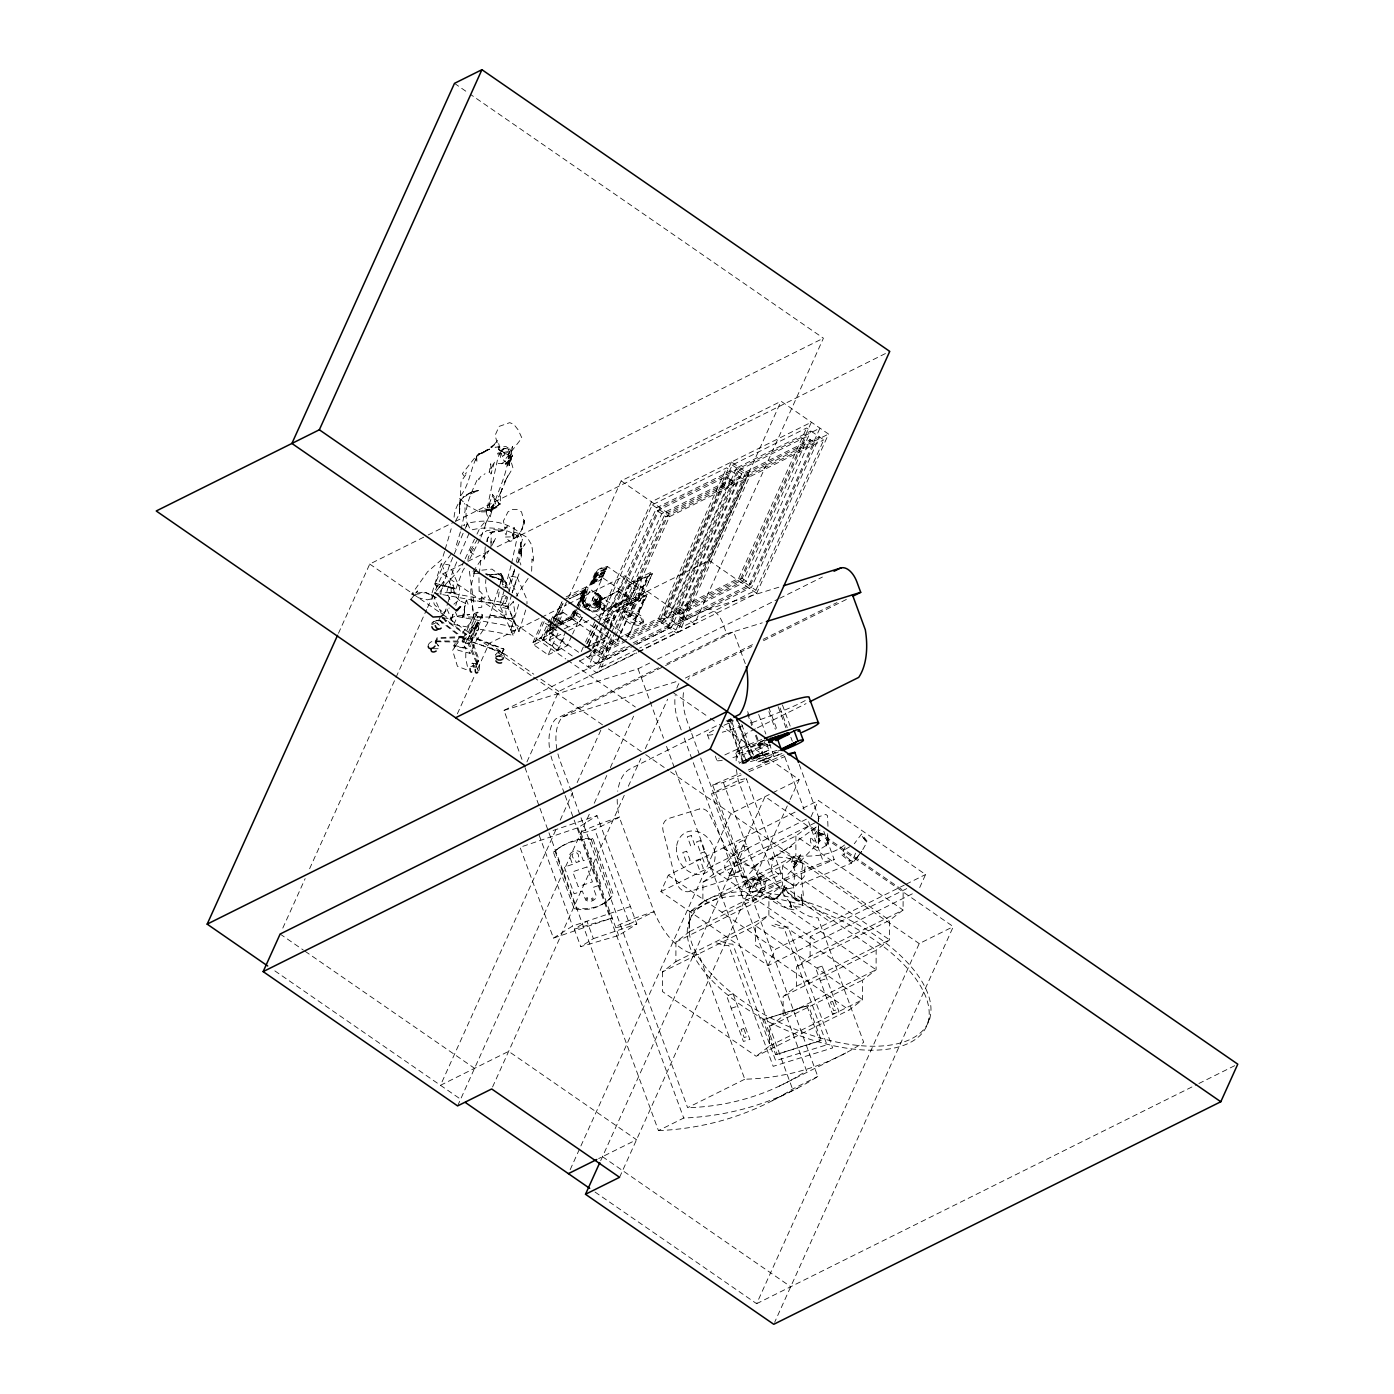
<?xml version="1.0" encoding="UTF-8"?>
<svg xmlns="http://www.w3.org/2000/svg" width="1394" height="1394" viewBox="0 0 1394 1394"><rect width="100%" height="100%" fill="white"/><g stroke="black" fill="none" stroke-linecap="round" stroke-linejoin="round"><path stroke-width="0.75" stroke-dasharray="5 3.75" d="M662.446 971.932L662.394 991.5L756.175 1056.269L849.155 1009.988L862.607 999.672L862.642 980.104L876.094 969.771L876.146 950.203L889.599 939.887L889.633 920.319L903.085 910.003L903.138 890.435L809.356 825.649L795.904 835.964L702.924 882.263L702.872 901.831L689.438 912.146L689.385 931.732L675.933 942.048L675.881 961.616L662.446 971.932L755.426 925.633L768.878 915.318L768.913 895.75L782.365 885.434L782.417 865.866L795.869 855.55L795.904 835.964L903.085 910.003L810.106 956.301L796.654 966.617L796.601 986.185L783.167 996.501L783.114 1016.069L769.662 1026.385L769.61 1045.953L756.175 1056.269M810.106 956.301L810.158 936.716L909.812 887.107M491.002 546.396L491.193 537.823L490.758 548.33M485.251 546.884L484.258 559.168L485.461 553.557L471.974 573.143L479.832 573.561M467.861 560.493L468.471 556.798L473.437 548.452L470.301 550.769L470.771 552.494L474.866 554.969M610.049 627.091L614.475 615.015L603.044 620.713M600.779 596.179L601.128 599.054L598.862 603.445L595.883 602.504L595.499 599.315L598.009 594.471L600.779 596.179L601.145 601.406L598.636 607.104L599.647 607.453L600.448 604.142M479.275 573.892L480.721 560.963L484.119 555.282L484.851 557.461L488.946 550.351M478.961 577.726L479.135 591.561L477.776 590.132M581.542 598.723L584.243 590.951L586.874 591.195L587.048 595.865L584.609 601.65L580.531 601.18L580.305 599.35M580.131 600.134L582.465 594.924L582.326 591.3L580.061 595.674L580.601 600.239M787.906 874.282L820.578 840.355L813.695 841.035L810.384 836.592L810.663 842.429L814.113 846.576L821.571 848.301L827.862 844.416L828.698 834.901M599.612 606.007A8.312 4.635 27.4 0 1 586.926 603.201L584.574 600.936L582.657 603.288L584.173 607A9.653 5.384 27.4 0 0 598.915 610.258L600.936 604.717L597.782 609.561A8.312 4.635 27.4 0 1 585.079 606.738L584.295 607.139M827.531 835.651L826.572 845.809L827.6 837.393M517.087 562.949L521.251 557.164L520.816 543.59L518.707 559.482L518.829 562.392L520.311 560.858L520.816 564.988M827.513 835.564L826.537 845.809L824.446 841.906M492.43 509.542L497.24 507.224L500.411 503.722L491.594 509.211L489.939 512.94L493.249 504.593L491.542 509.768L500.411 503.722L500.498 493.615L502.188 488.423L498.721 497.048L508.008 475.72L504.297 482.446L512.905 467.844L509.42 455.716L500.673 450.523L505.151 453.991L503.582 455.577L508.026 451.621L500.585 452.928L502.659 456.587L505.778 458.731L521.879 437.943L518.167 429.892L513.794 424.316L509.768 422.661L499.122 426.39L495.131 435.311L499.052 449.966L500.568 451.342L497.885 440.208L491.42 447.631L495.95 443.327L481.209 453.904L489.433 449.095L476.591 455.507L462.338 473.646L464.202 476.156M509.455 465.369L509.42 455.716L495.079 447.213L506.022 446.603L509.838 449.077L502.485 448.31L504.75 448.415L499.679 452.632L499.592 451.011L500.516 457.406L509.455 465.369L510.57 454.549L508.566 462.599L509.455 465.369L505.464 464.254L512.417 455.733L508.531 449.216L510.744 460.456L507.451 465.3L509.141 459.968L508.444 455.263C507.329 476.887 494.574 496.386 490.183 517.331L487.865 517L486.279 513.184L488.336 502.607L497.536 459.462L499.296 453.852L502.955 453.381L497.397 453.991L499.592 451.011L504.75 448.415L509.838 449.077L512.295 454.287L510.744 460.456L512.417 455.733L501.491 463.784L497.919 463.453L508.549 463.871L501.491 463.784M583.703 592.45L582.03 598.584M467.408 666.437L465.77 658.578L465.823 648.489L464.132 646.049L466.188 648.524L454.897 646.171L457.546 643.017L452.597 650.388L457.424 666.297L465.91 669.538L467.304 668.65M487.29 541.674L487.743 538.171L492.43 531.933L504.75 530.452L507.294 525.747L506.109 534.947L504.471 532.491L505.029 527.49L505.186 528.378L503.391 521.007L507.974 511.894L512.173 509.455L517.139 509.577L521.53 511.842L524.632 523.726L520.833 531.393L512.678 540.611L509.734 541.43L505.273 537.038L514.003 536.795L513.462 538.467L514.055 527.315L513.794 539.565L511.72 531.48L521.617 534.198L527.263 537.492L531.759 545.071L533.519 558.733L533.675 562.409L532.02 558.924L531.619 572.307M816.675 837.376L817.616 830.092L814.723 833.995L820.038 829.935M855.567 853.163L851.577 863.113L800.766 884.284L792.837 885.347L781.807 877.871L794.406 885.974L792.837 885.347M818.435 831.73L820.299 833.56L818.243 842.481L818.626 826.938M498.39 596.963L499.331 590.917M500.568 582.866L501.509 576.837M818.208 818.87L818.557 816.797L825.858 814.427L827.496 815.647L828.106 829.413M599.559 605.554L599.821 604.177L599.141 604.979M600.309 604.125L600.709 602.783L598.636 607.104M818.365 843.893L820.299 833.56L825.701 834.623L820.299 833.56M764.836 884.667L766.369 880.363L765.358 876.913C757.186 876.582 748.09 878.568 743.072 885.73L749.728 879.597L755.043 878.83L757.534 880.712L761.699 878.255L761.141 881.078L761.438 879.318L757.534 880.712L754.468 878.987L749.728 879.597L746.313 881.008L743.072 885.73L741.05 894.268L743.873 898.363L751.871 902.127L760.793 896.691L765.515 886.828L763.842 880.764L764.069 885.207L757.064 893.711L761.42 891.167L758.109 890.365C769.157 898.328 780.187 908.226 794.353 909.829L789.405 906.135L800.714 907.145L802.474 905.159L803.258 894.251L801.149 873.829L802.927 863.722L801.881 860.847L798.919 859.174L795.904 857.641L792.506 858.251L792.088 860.359L800.853 862.468M595.011 603.846L596.998 599.42L605.606 605.362L603.602 609.788L595.011 603.846L596.998 599.42M603.602 609.788L605.606 605.362M454.078 517.191C454.984 504.036 464.672 491.855 478.281 490.636L472.096 491.664M474.57 571.854L470.928 586.491L470.736 596.144L474.169 618.936L466.92 626.69L453.904 645.352L454.374 647.914L458.399 650.353L470.057 653.368L476.922 639.497L487.203 623.92L499.104 586.752M466.485 526.862L467.217 523.499C462.669 508.74 472.043 491.594 478.037 477.741L478.804 479.728L480.407 476.853L485.06 473.751M511.075 565.511L505.168 587.484M511.528 563.455L516.93 538.798L519.631 532.839A60.569 47.222 -23.8 0 0 467.495 523.342L464.794 529.319M514.525 570.268L508.305 594.907M516.338 562.061L519.945 545.612L522.645 539.652L519.631 532.839M473.193 625.261L472.27 627.527L478.02 630.245C481.331 625.854 470.806 623.223 471.137 629.234M598.915 610.258L600.936 604.717M582.971 597.399L583.755 591.927L581.681 600.152L582.797 601.842M818.243 842.481L819.254 838.613M582.901 596.51L583.511 594.262M460.421 531.881L455.228 548.8M460.996 529.842L465.16 510.622L464.638 503.391M486.75 541.656L487.238 538.868L492.43 531.933L488.092 532.839L502.833 530.713L493.459 529.563L486.75 530.678L479.78 535.732M507.712 596.963L505.952 603.114L516.651 627.335L513.062 635.298L453.799 624.512L445.522 605.763M444.547 551.432L442.247 559.064L427.522 571.836L411.805 594.053L418.967 597.921L427.418 599.838L436.374 597.573L424.63 591.858L411.805 594.053M445.156 549.375L451.22 528.727M432.123 592.729L441.271 563.507L449.565 565.006L459.393 587.275L459.445 593.652L455.768 605.449M444.39 613.778L447.457 603.951M448.084 601.981L451.151 592.154L451.098 585.776L441.271 563.507M443.153 617.699L451.464 619.215L453.294 613.308M513.062 635.298L499.679 605.013L504.558 589.435M518.707 604.438L510.709 630.001L519.004 631.499L507.974 606.512L511.633 594.837M512.243 592.886L517.122 577.308L508.81 575.792L517.801 596.127M519.004 631.499L527.002 605.937M451.464 619.215L453.224 613.569M510.709 630.001L513.672 620.591M502.886 586.822L507.974 588.059L514.403 570.094M499.505 585.985L501.544 579.974L484.084 572.777M513.201 573.631L514.717 569.153M481.035 537.056L487.186 520.415L485.461 523.865L495.567 503.443L492.361 494.225L499.836 504.489L490.479 510.065L483.474 508.583L491.019 511.04L493.249 504.593M598.74 603.846L600.518 600.413M599.943 602.557L600.256 595.604L601.319 598.723M592.798 604.421L618.204 590.951L629.896 597.695L629.565 598.688L604.491 611.164L592.798 604.421L618.204 590.951M604.491 611.164L629.896 597.695M519.004 573.892L512.138 592.433M799.442 860.499L805.087 866.388L804.199 876.512L794.336 887.438L784.7 889.511L780.187 893.24L787.593 886.706L784.386 891.184L773.548 899.757L775.064 899.182L768.599 898.555L773.548 899.757L781.964 892.752L785.31 884.458L781.964 892.752L776.528 898.607M448.868 593.042L453.381 592.206L455.646 589.505L462.634 571.07L467.129 563.768M597.782 609.561L599.716 607.07M845.095 846.96L841.854 854.888L851.577 863.113M641.17 598.096L639.968 600.971L617.699 612.053L616.096 610.938L628.52 583.406L650.789 572.324L652.392 573.439L639.968 600.971L638.365 599.856L616.096 610.938M463.104 533.275L449.565 565.006L440.417 594.227L446.69 592.328L505.952 603.114L499.679 605.013M456.796 561.904L452.562 571.819L446.69 592.328L450.976 602.034M460.177 553.976L469.83 531.654M338.481 633.294L369.741 564.047L426.215 535.941M436.74 587.066L435.172 583.494L455.646 589.505L454.026 588.024L439.807 584.434L436.74 587.066L435.172 583.494L444.407 562.984L452.823 551.937M282.808 928.09L305.147 878.638M309.607 868.741L426.634 609.561M427.522 607.592L434.684 591.753M435.573 589.784L442.717 573.945L466.049 562.34M441.184 616.618L466.363 634.113L464.289 638.731L439.72 619.86L438.256 621.759L440.382 616.392M436.2 641.693L463.522 642.129L465.613 637.511L464.777 636.483L437.071 637.738L434.876 642.634M435.451 643.348L437.664 638.469L465.613 637.511M453.799 624.512L457.389 616.549L454.409 609.805M473.002 638.225L470.423 643.923L465.613 643.192L462.564 639.968L474.552 613.43L477.48 612.14L482.324 614.597L482.411 617.385L476.417 630.646M439.005 620.086L463.261 639.062L466.363 634.113M463.522 642.129L462.686 641.083L464.777 636.483M462.564 639.968L465.491 638.679L467.199 634.88M468.053 632.998L477.48 612.14M465.613 643.192L469.046 635.612M469.9 633.712L477.602 616.653L474.552 613.43M473.35 632.597L469.551 639.585L467.983 638.835L470.057 634.218M476.452 662.742L467.844 643.226L471.642 634.967M475.284 626.76L478.194 621.881L476.399 627.283L475.284 626.76L476.399 627.283M475.981 626.777L478.194 621.881M477.55 662.952L469.395 643.523L472.061 637.337M472.914 635.437L482.324 614.597M502.276 652.758L470.806 641.467L472.897 636.849L503.722 648.907L501.526 654.413L503.722 648.907M470.823 642.355L472.914 637.738L504.297 649.412M475.702 664.398L477.915 659.519L469.917 638.609L471.486 638.905L478.996 659.711L476.8 664.607L475.702 664.398L476.8 664.607M476.399 664.851L478.996 659.711M457.354 713.833L474.152 676.648M477.689 668.824L489.172 643.366L539.565 618.291M501.526 654.413L503.739 649.534M533.031 642.338L542.458 621.445L558.645 631.639L548.173 654.849L533.675 644.847L533.031 642.338L541.064 638.347L549.654 619.337M544.148 621.619L533.675 644.847L542.789 640.299L551.519 620.957M571.679 635.995L567.306 645.683L558.192 650.214L543.695 640.194L543.05 637.703L549.062 624.407M549.916 622.508L552.494 616.81L563.298 612.436L577.796 622.456L572.551 634.061M550.194 626.655L562.043 601.616M549.044 630.419L550.299 627.631L555.736 624.93M552.216 623.397L562.514 600.587M549.794 630.558L550.874 628.154L553.296 626.934L552.216 629.339L549.794 630.558L550.334 627.77L555.701 625.087M553.61 623.466L562.531 603.689M555.23 621.079L563.106 603.619M553.035 626.742L552.216 629.339M553.052 628.014L553.749 626.917M543.05 637.703L551.1 633.695L555.387 624.198M556.241 622.299L560.527 612.802M572.272 655.964L549.288 640.09L556.38 624.355M557.269 622.386L567.916 598.81M568.804 596.841L621.166 480.878L781.076 401.263L828.559 434.074L756.681 593.269L638.644 652.026M557.182 625.993L552.808 635.664L543.695 640.194L554.185 616.984L563.298 612.436L558.053 624.059M561.312 622.665L560.005 624.059L561.102 623.24M560.005 624.059L561.73 622.944M561.939 622.351C558.245 626.934 565.337 619.163 561.643 623.728M562.252 623.432L562.688 622.456M562.514 623.292L562.949 622.334M570.965 615.817L574.189 610.781L582.797 616.706L579.573 621.741L570.965 615.817L574.189 610.781M570.791 619.598L572.045 616.81L557.548 624.024M558.14 622.7L572.655 615.486L584.26 589.767L585.306 591.073L578.301 606.582M571.836 617.054L571.035 619.65L560.005 624.826M548.173 654.849L557.286 650.318L566.016 630.977M578.04 607.47L573.631 615.277L576.924 607.226M577.813 605.24L586.491 586.769L619.006 609.23L594.977 621.201L585.55 642.076M559.586 625.348L571.941 619.023L573.631 615.277M558.192 650.214L564.309 636.675M557.495 624.198L573.91 616.287L577.412 608.516M578.928 605.484L585.637 588.686M619.633 635.019L616.148 642.739L576.088 615.068L577.83 611.217M578.702 609.283L595.255 572.62A40.618 19.185 24.3 0 1 607.47 566.539L647.513 594.21L628.346 636.657L588.303 609.004A40.618 19.185 24.3 0 0 584.992 609.579M590.516 585.027L601.668 579.486L598.549 579.556A40.618 19.185 24.3 0 0 591.161 583.232L590.516 585.027L595.761 573.422L606.913 567.863L603.794 567.95A40.618 19.185 24.3 0 0 596.388 571.627L595.761 573.422M591.631 583.354L597.73 579.451L597.643 580.845L591.631 583.354L597.73 579.451M593.112 579.887L594.105 577.674L604.56 572.464L603.968 574.955L593.112 579.887L603.968 574.955M594.855 576.018L595.848 573.805L606.303 568.595L605.71 571.087L594.855 576.018L605.71 571.087M592.032 583.633L598.148 579.73M593.513 580.165L594.506 577.952L604.961 572.742M595.255 576.297L596.266 574.084L606.704 568.874M588.355 593.443L589.697 591.474M582.709 607.035L583.459 605.379L589.209 603.585L583.79 607.784L582.709 607.035L588.477 605.257M589.488 592.851L590.202 591.823M584.835 607.523L585.236 606.251M588.407 604.665L587.449 605.571L588.407 604.665L588.686 605.588L585.341 606.617L586.839 606.094M585.341 606.617L586.299 605.728M585.881 607L585.602 606.076M587.885 605.571L586.404 606.094L587.344 605.188M579.573 621.741L582.797 616.706M588.634 605.362L589.209 603.585M601.128 579.102L606.373 567.497M588.303 609.004L607.47 566.539M526.932 761.908L558.75 691.424L636.274 652.828M581.263 651.556L584.696 643.976M586.665 643.871L595.412 624.512L597.19 626.115L602.905 623.275M587.571 643.331L595.552 625.627M599.106 617.769L651.468 501.805L811.378 422.208L739.482 581.403L627.178 637.319M588.599 645.126L597.19 626.115M588.86 645.3L597.782 625.523M598.671 623.536L652.27 504.837L726.622 467.826L743.804 479.693L675.916 630.053L639.689 648.088M592.136 648.262L602.748 624.773M603.637 622.804L624.843 575.827L694.421 623.885L823.418 338.202L470.597 94.496M602.086 628.485L588.686 658.16L663.021 621.149L730.909 470.789L656.574 507.799L602.975 626.498M624.982 646.868L602.069 658.282L593.478 652.34L605.902 624.826M606.791 622.857L657.376 510.831L726.117 476.609L734.708 482.551L670.81 624.059L632.632 643.07M606.808 625.679L588.181 666.942L632.493 644.882M607.697 623.71L660.059 507.747L819.968 428.132L748.073 587.344L633.869 644.202M584.922 647.74L603.985 638.243L606.599 632.44M610.102 624.686L614.475 615.015M587.745 647.025L604.891 638.487L609.195 628.99M647.513 594.21L619.337 608.045L628.973 585.114L652.392 573.439L647.618 583.842L633.765 590.742L628.52 583.406M593.356 647.008L604.456 641.484L609.596 630.105M610.45 628.206L630.14 584.522M610.677 634.427L597.277 664.102L633.486 646.067M611.565 632.44L665.165 513.741L739.5 476.731L671.612 627.091L635.403 645.108M621.48 613.883L622.229 612.227L626.795 609.962L634.967 611.757L641.954 616.584L643.662 621.602L642.913 623.257L638.347 625.54L630.193 623.728L623.205 618.901L621.48 613.883L626.045 611.617L634.218 613.412L641.205 618.239L642.913 623.257M602.069 658.282L611.844 636.657M615.381 628.799L665.966 516.756L734.708 482.551M579.329 660.843L596.771 672.884L668.65 513.672L828.559 434.074M586.107 656.382L601.563 667.064L669.468 516.704L743.804 479.693M635.019 597.73L636.779 593.809L639.254 592.589L645.457 596.859L636.082 617.612L633.608 618.849L629.809 616.218L637.407 599.385L635.019 597.73L637.494 596.493L639.254 592.589M620.504 633.085L635.316 600.291L595.255 572.62M617.35 641.292L619.947 635.542M620.8 633.625L635.507 601.041M638.435 598.531L648.088 575.6L637.894 598.165L618.797 607.662M650.789 572.324L631.046 615.608L624.512 611.095M628.136 635.908L646.311 595.656L627.335 604.996L617.699 612.053M555.718 830.075L440.487 1085.299L508.653 1051.355L636.553 1139.717L598.688 1158.571M560.179 820.177L572.69 792.489M577.151 782.592L602.173 727.198M618.692 638.121L658.735 618.187L726.622 467.826M625.941 636.187L662.22 618.117L726.117 476.609M664.346 615.399L732.233 465.021L806.568 428.01L823.749 439.894L755.862 590.254L681.527 627.265L664.346 615.399L738.681 578.388L806.568 428.01M673.441 612.541L737.339 471.015L806.063 436.81L814.654 442.734L750.756 584.26L682.032 618.466L673.441 612.541L742.166 578.318L806.063 436.81M668.127 627.143L740.005 467.931M457.598 1105.912L590.69 811.134M594.262 803.223L606.773 775.517M610.345 767.606L633.573 716.168M682.032 618.466L745.929 476.957L814.654 442.734M591.666 618.988L709.18 560.475L781.076 401.263M681.527 627.265L749.414 476.905L823.749 439.894M492.57 1086.971L624.773 794.162M628.346 786.251L640.857 758.545M645.317 748.648L667.656 699.196M912.338 893.815L768.094 965.624L660.913 891.602L668.301 875.223L795.068 812.11M570.181 1169.688L580.009 1147.924M580.897 1145.955L730.979 813.573L770.743 793.778M688.34 923.752L690.135 919.796M600.692 1160.644L765.062 796.601L953.304 926.627L774.646 1322.314M619.581 1177.303L789.318 801.393M790.206 799.407L799.145 779.629L719.199 724.41M811.012 816.867L818.4 800.504L925.581 874.526L919.012 889.076M768.094 965.624L775.482 949.244L904.201 885.173M595.029 1192.044L756.646 1303.686L919.221 943.599L953.304 926.627M928.09 1021.976L929.885 1018.021M464.237 560.754C459.288 574.293 444.947 581.298 438.727 594.245M465.178 558.785L474.5 539.217M480.111 538.99L468.262 561.939M476.975 534.111L480.25 527.298L484.293 522.698M477.393 630.89L478.944 627.98M431.548 594.297L434.388 604.717L441.881 611.408M580.357 601.145L582.587 598.775L583.528 600.413L582.64 601.79M582.082 602.069L583.302 599.734L584.905 600.744L583.354 603.724L582.082 602.069L583.354 603.724M582.831 602.138L584.034 599.803M582.413 603.637L583.302 599.734M599.647 607.453L600.953 603.637M491.855 545.472L495.759 538.101L491.943 544.74M474.291 630.855L477.149 625.627M473.629 631.377L478.595 622.404M512.417 455.733L508.566 462.599L505.464 464.254M862.764 849.591L866.911 842.377L861.753 835.808L866.789 842.412L866.981 841.087L861.631 833.926L854.278 843.753M512.696 535.557L513.811 533.658L512.173 535.383M467.983 638.835L470.005 635.403M474.03 628.537L476.034 625.104M471.12 632.458L477.497 621.881M455.629 520.938L459.428 513.759L461.066 481.505L467.495 472.392L465.23 473.49M477.637 539.112L470.301 550.769M581.124 599.925L582.187 598.636M528.117 578.423L516.146 596.353M519.248 552.39L525.189 543.73L519.248 552.39L521.129 554.028L520.886 542.249L521.129 554.028M772.886 856.386L770.603 859.715L777.312 854.696L771.806 858.251L761.856 860.882L753.074 866.963L732.895 861.283L735.492 867.887L742.183 852.536L749.048 848.388L748.125 846.088L744.605 846.89L743.333 845.566L744.832 849.538L743.089 840.565L740.475 841.436L736.171 845.356L735.457 850.375L736.642 853.511L735.84 851.072L738.228 849.416L724.775 864.419L724.88 868.723L726.64 871.407L732.042 874.996C754.502 861.492 734.795 876.268 728.992 875.833L732.634 868.41L728.992 875.833L748.142 877.436L739.221 875.362L745.633 877.767L757.848 890.418L755.949 886.723L759.103 876.913L751.68 889.267L758.371 879.44L761.472 882.175L757.796 880.032L761.856 876.617L757.796 880.032M513.323 601.738L507.085 608.586L501.021 607.087L506.196 596.214L506.196 598.531L502.52 599.507L501.84 596.998L505.813 594.907M859.087 854.749L853.808 861.475L861.666 851.385L853.808 861.614L849.19 860.168L851.49 861.265L843.004 853.912L844.468 855.446L845.234 849.347L851.507 845.757M476.696 569.205L473.036 573.753L475.737 570.808M584.034 591.37L581.525 596.214L581.664 600.239L584.626 592.38L582.326 591.3M410.847 599.42L417.66 590.951L413.966 594.733L425.484 592.659L434.771 597.015M749.449 873.62L758.301 863.444L755.234 866.789L749.676 868.584M436.148 591.248L443.85 581.559L439.005 587.327L441.236 585.253L454.026 588.024L453.05 584.8L452.44 586.16L456.012 596.998L461.954 602.853M727.668 721.587L735.771 717.562L750.861 758.615L742.758 762.64L727.668 721.587L729.724 719.426L736.781 717.056L751.871 758.109L745.825 759.991L730.735 718.921M742.758 762.64L744.814 760.497L750.861 758.615M464.707 524.371L463.47 525.538L464.76 525.329M599.49 595.099L597.224 599.472L598.862 603.445M597.312 603.689L599.821 598.845L598.009 594.471M442.281 613.987L449.199 608.045M756.663 758.301C763.424 751.331 782.539 753.004 764.836 760.044C745.093 764.644 764.853 754.45 771.074 753.108M757.987 761.908L772.381 756.698M761.664 760.654C764.069 757.186 773.705 758.179 766.7 761.385C758.719 764.609 763.407 758.632 768.791 758.005M762.344 762.657L769.54 760.061M773.966 756.524L782.104 753.492L773.966 756.524L769.436 743.786M453.886 604.177L458.835 600.152L468.297 604.752L466.415 600.169L489.73 602.487L508.845 607.087L505.691 610.084L506.214 615.033C493.389 607.732 484.032 594.785 485.896 579.503M702.924 882.263L716.377 871.947L816.03 822.321M811.622 830.545L817.198 826.607M816.257 826.99L772.712 858.826L773.234 858.094L771.335 867.852L781.529 877.14M489.677 575.966L501.544 579.974L503.617 584.225L502.502 584.975L501.544 573.823L487.098 574.903L485.617 573.875L501.544 579.974L507.974 588.059M574.328 929.171L612.193 918.001L553.453 938.11L520.049 847.273L577.883 827.74L596.998 815.682L636.814 923.978L618.622 935.461L580.74 946.613L574.328 929.171L586.961 921.19L593.374 938.65L580.74 946.613M558.802 848.075L560.371 847.082M553.383 852.135L554.969 851.142A59.977 56.387 57.7 0 1 592.711 838.404L613.569 895.122L611.983 896.133A43.388 40.792 57.7 0 1 574.241 908.871L553.383 852.135A59.977 56.387 57.7 0 1 591.126 839.397L592.711 838.404M574.241 908.871L575.827 907.877A43.388 40.792 57.7 0 0 613.569 895.122M604.264 903.033L605.85 902.04M553.453 938.11L572.568 926.052L630.384 906.536M759.521 879.527L761.699 878.255M781.877 851.647L791.618 846.263L786.582 849.033M844.572 845.008C831.068 855.689 814.479 856.543 798.466 856.073M428.15 534.965L453.468 522.367M455.42 521.408L823.418 338.202M467.983 561.364L489.364 550.735M497.135 546.849L889.755 351.393M594.001 577.29L605.153 571.749M592.258 581.159L603.41 575.617M566.156 596.893L586.491 586.769M564.326 599.681L584.26 589.767M568.979 598.95L585.306 591.073L569.798 598.793M541.499 617.315L566.696 604.769M568.647 603.811L624.843 575.827M583.79 607.784L588.93 605.048M593.391 603.497L618.291 591.091L629.426 597.521L604.526 609.91M648.628 575.983L628.973 585.114M556.328 623.606L550.891 626.307L552.599 626.899M558.75 623.902L572.115 617.246M549.236 630.175L558.21 625.714M558.105 625.906L547.894 630.994L580.409 653.455M564.117 628.921L567.776 627.091L553.279 617.089L550.508 617.437M577.796 622.456L568.682 627.004L552.494 616.81M549.288 640.09L560.841 634.322M568.543 630.489L589.749 619.947M604.804 622.316L614.336 617.577M629.809 616.218L632.284 614.981L636.082 617.612M643.662 621.602L639.097 623.885L630.924 622.072L623.954 617.246L622.229 612.227M592.014 651.399L616.793 639.062M593.478 652.34L618.309 639.985M579.59 661.017L619.633 640.996M626.411 641.048L597.782 655.302L661.68 513.794L730.404 479.571L666.506 621.097L628.328 640.107M521.966 759.364L503.966 710.4L628.171 648.558M635.925 644.708L705.8 609.91A19.952 11.257 72.8 0 1 722.841 623.536L726.64 633.869L666.402 663.858M601.563 667.064L637.79 649.029M638.225 651.869L694.421 623.885M596.771 672.884L636.744 652.984M503.966 710.4L638.034 668.841L649.674 663.056M657.445 659.188L777.765 599.281M779.699 598.322L822.408 577.064M658.63 667.743L555.631 719.008A39.537 22.304 72.8 0 0 550.02 751.575M556.938 749.432A39.537 22.304 72.8 0 1 562.549 716.864L663.596 666.559M665.548 665.583L733.558 631.726L745.668 664.677M685.378 678.059L755.321 643.244M763.11 639.376L836.94 602.609M751.889 646.502L689.699 677.449A39.537 22.304 72.8 0 0 687.887 679.767M763.546 640.7L847.099 599.089M716.359 725.926L630.593 768.634A49.313 27.81 72.8 0 0 617.716 791.252M726.1 721.081L731.955 718.171M755.443 735.457L762.623 755.008L743.647 762.832L728.539 721.778L731.989 720.053M755.374 728.853L749.536 731.763A49.313 27.81 72.8 0 0 736.119 762.623M757.325 727.877L806.063 703.621M777.033 750.373L754.346 757.395L750.582 747.132L763.285 740.806M766.177 743.699L758.301 746.138L757.726 744.605L766.909 740.022M758.301 746.138L765.637 742.479M736.485 769.61A49.313 27.81 72.8 0 0 738.297 780.413L773.008 874.84A66.232 37.359 72.8 0 0 817.912 917.775L863.722 1042.363A328.374 270 63.5 0 1 836.452 1057.663L826.921 1061.897A328.374 270 63.5 0 1 786.965 1074.286L776.58 1076.22A328.374 270 63.5 0 1 744.797 1079.217L698.986 954.629A66.232 37.359 72.8 0 1 654.082 911.711L619.354 817.267A24.465 1.847 -20.2 0 0 584.574 830.354A24.465 1.847 -20.2 0 0 594.768 829.517L619.354 817.267A49.313 27.81 72.8 0 1 617.211 797.786M751.871 758.109L762.779 752.69L756.297 735.091M754.346 757.395L768.878 750.164L765.742 741.608M743.647 762.832L762.623 755.008M782.557 748.822L773.043 753.562L778.88 751.209M746.191 888.187L773.008 874.84A26.643 2.004 -20.2 0 1 777.329 876.024A26.643 2.004 -20.2 0 1 746.191 888.187L711.463 793.761L738.297 780.413A26.643 2.004 -20.2 0 1 744.936 778.81M772.624 792.82L799.145 779.629M802.857 808.241L818.4 800.504M660.913 891.602L807.109 818.818M629.496 923.943L654.082 911.711A24.465 1.847 -20.2 0 0 619.302 924.797A24.465 1.847 -20.2 0 0 629.496 923.943L594.768 829.517M702.872 901.831L795.869 855.55L889.633 920.319L796.654 966.617M689.438 912.146L782.417 865.866L889.599 939.887L796.601 986.185M721.9 912.234L776.737 884.929M689.385 931.732L782.365 885.434L876.146 950.203L783.167 996.501M675.933 942.048L768.913 895.75L876.094 969.771L783.114 1016.069M675.881 961.616L768.878 915.318L862.642 980.104L769.662 1026.385M906.135 884.197L925.581 874.526M762.866 1019.798L808.381 1005.44L821.205 1040.342L819.811 1041.039L775.691 1054.7L762.866 1019.798L808.381 1005.44M769.61 1045.953L862.607 999.672L755.426 925.633L755.374 945.202L849.155 1009.988M775.691 1054.7L821.205 1040.342M581.037 817.79L687.625 1107.69L744.797 1079.217M548.957 832.793L658.456 1130.621L683.722 1118.04A392.15 322.432 63.5 0 0 817.79 1076.482L700.694 757.97M779.281 1086.135L845.775 1052.993M658.456 1130.621A392.15 322.432 63.5 0 0 792.541 1089.062L817.79 1076.482M772.171 1100.772L797.42 1088.191M756.646 1303.686L1196.941 1084.48M1198.892 1083.504L1237.767 1064.162M745.825 759.991L762.779 752.69M823.802 831.294L834.222 859.628L762.814 889.738L752.063 892.265L712.63 784.996L740.388 773.287M748.334 769.941L784.038 754.886M712.63 784.996L723.381 782.47L741.225 774.942M749.17 771.596L784.874 756.541M752.063 892.265L823.471 862.154L834.222 859.628M765.114 739.9L760.95 741.451A33.996 2.561 -20.2 0 0 736.032 753.596A33.996 2.561 -20.2 0 0 769.401 743.769M768.878 750.164L764.731 751.714A33.996 2.561 -20.2 0 0 740.231 763.912A33.996 2.561 -20.2 0 0 778.148 752.15M553.122 830.493L596.998 815.682M593.374 938.65L636.814 923.978M433.813 621.585L437.559 620.347A4.618 3.624 71.6 0 0 435.398 622.212L431.652 623.449A4.618 3.624 71.6 0 1 438.117 624.146M431.739 624.547L435.137 623.414M463.261 639.062L464.289 638.731M707.176 609.422L781.442 586.404M726.64 633.869L762.257 622.839M562.549 716.864L677.379 681.265M728.539 721.778L733.732 720.158M757.726 744.605L765.62 742.148M750.582 747.132L767.083 742.026M731.188 1008.245L737.67 1006.224M820.264 980.627L826.764 978.623M491.594 509.211L478.961 511.337L490.479 510.065L491.019 511.04M597.643 604.02L598.897 603.863M481.854 570.181L492.03 569.118L501.038 575.931M487.098 574.903L501.544 573.823L503.617 584.225M478.334 607.749L481.784 607.226L481.557 595.517L480.756 596.196L483.648 598.427L485.251 597.207L479.763 591.108M597.887 605.031L601.18 604.473M486.436 511.807L479.362 511.964L467.356 505.552L458.94 497.78C470.527 485.269 469.865 467.095 478.856 453.625L475.929 460.281L476.591 455.507L489.433 449.095L476.591 455.507L476.922 461.519M584.574 600.936L586.003 603.445A9.653 5.384 27.4 0 0 600.762 606.704M435.625 640.979L462.686 641.083M433.133 648.68L438.692 648.75A4.618 2.997 -38.7 0 0 437.559 645.126M777.503 857.153L785.989 857.519L792.506 859.749L796.741 863.792M583.947 600.657L584.905 600.744M495.462 656.016L499.766 656.4M477.602 616.653L482.411 617.385M451.151 592.154L459.445 593.652M434.196 593.095L507.974 606.512M457.389 616.549L516.651 627.335M467.844 643.226L469.395 643.523M472.601 663.248L478.299 664.276M478.996 670.427A4.618 1.899 -79.7 0 0 478.944 664.799A4.618 1.899 -79.7 0 0 476.26 666.175L470.562 665.13A4.618 1.899 -79.7 0 1 472.827 663.335A4.618 1.899 -79.7 0 1 473.733 667.029M475.702 667.273L470.51 666.332L471.974 667.831M794.754 860.551L797.96 861.143L794.319 860.098L795.765 862.555L793.534 863.879L795.974 864.716L794.04 861.597L791.391 861.475L795.016 871.128L793.552 886.723L794.998 898.625C792.803 900.96 806.255 902.388 794.772 899.322L798.849 900.872L788.777 894.321L784.282 886.532M435.172 583.494L439.79 584.452M584.957 589.418L586.072 589.662M573.352 615.137L574.467 615.381M453.904 645.352L466.746 648.245L470.057 653.368M603.985 638.243L604.891 638.487M489.695 576.471L501.544 579.974M504.088 657.672L495.462 654.832A4.618 3.973 -1.4 0 1 504.367 656.661M470.806 641.467L502.258 652.131M775.012 924.152L783.271 926.888L788.185 926.993L832.636 1047.905L773.182 1066.34L728.713 945.411L723.8 945.324L715.54 942.571M449.617 586.909L455.646 589.505M779.856 850.741L793.988 858.094M465.491 638.679L470.353 641.118L470.423 643.923M617.873 591.927L629.565 598.688M593.13 603.428L604.822 610.171M580.2 599.315L581.664 600.239M572.655 615.486L573.91 616.287M454.479 83.361L468.82 93.259M732.233 465.021L749.414 476.905M737.339 471.015L745.929 476.957M621.166 480.878L668.65 513.672M652.27 504.837L669.468 516.704M657.376 510.831L665.966 516.756M742.166 578.318L750.756 584.26M738.681 578.388L755.862 590.254M709.18 560.475L756.681 593.269M639.654 577.865L641.275 578.98L640.682 587.292L638.016 593.199L644.22 597.486L634.845 618.222L641.379 622.735L640.63 624.407L623.763 612.75M638.539 580.357L628.346 602.922M638.644 598.758L636.256 597.102L634.253 601.546L628.833 606.512L627.23 605.397M662.22 618.117L670.81 624.059M658.735 618.187L675.916 630.053M595.778 600.03L604.369 605.972M587.693 605.013L588.686 605.588M586.647 605.554L587.641 606.111M583.459 605.379L584.539 606.129M584.539 606.599L585.532 607.174M572.969 611.391L581.559 617.333M571.941 619.023L604.456 641.484M673.006 692.504L708.535 717.056M710.313 718.276L717.422 723.19M560.702 622.961L561.904 623.606M567.306 645.683L551.1 633.695M557.286 650.318L541.064 638.347M442.717 573.945L565.79 658.961M567.585 660.198L635.368 707.019M489.172 643.366L533.78 674.173M540.924 679.105L558.75 691.424M369.741 564.047L440.992 613.255M442.769 614.493L467.704 631.709M476.609 637.877L531.828 676.003M533.606 677.24L603.062 725.211M608.394 728.905L643.923 753.44M645.701 754.659L668.789 770.621M670.566 771.84L919.221 943.599M723.155 847.918L830.336 921.939M709.668 867.312L816.849 941.351M668.301 875.223L775.482 949.244M280.142 934.032L303.317 950.046M305.112 951.283L474.57 1068.327M602.469 1156.671L790.729 1286.714M274.845 970.886L461.797 1100.023M442.229 618.117L465.335 634.462M435.398 622.212L442.072 627.422M492.152 496.142L499.836 504.489M596.946 603.01L598.043 605.048M596.806 602.992L597.799 604.038M435.764 642.32L438.796 646.119M582.431 598.723L583.372 600.361M501.631 575.269L505.534 583.267C494.051 561.242 509.246 586.351 509.089 591.265M583.354 603.271L585.079 606.738M581.978 601.389L581.629 598.601A4.792 1.202 -72.6 0 1 583.337 592.485A4.792 1.202 -72.6 0 1 585.253 591.579L585.323 593.391A4.792 1.202 -72.6 0 1 583.598 599.507A4.792 1.202 -72.6 0 1 581.681 600.413M598.915 595.43L598.479 594.506A4.792 2.196 -82.9 0 0 595.482 595.168A4.792 2.196 -82.9 0 0 594.837 601.528L595.656 603.497A4.792 2.196 -82.9 0 0 598.653 602.835A4.792 2.196 -82.9 0 0 599.298 596.475L597.608 593.391L594.646 593.426L593.583 594.768L592.607 599.298L594.715 604.386L597.678 604.369L598.74 603.027L599.403 596.353M517.122 577.308L526.949 599.577L526.984 603.829M467.495 523.342L470.492 530.156M476.26 666.175L478.595 671.472M432.976 594.646L441.462 613.865M782.417 704.946L790.328 726.448M780.065 707.978L787.261 727.529M790.851 737.304L792.297 741.207M778.131 706.636L786.042 728.138M799.25 764.504L820.09 821.171M768.686 707.159L777.312 730.613M768.896 711.672L775.36 729.271M784.77 756.907L804.129 809.531M808.59 821.676L823.471 862.154M758.667 714.46L765.846 734.011M764.382 742.096L764.957 743.629M747.672 711.62L752.708 725.316M747.533 713.955L751.836 725.682M741.765 724.444L753.98 757.691M737.199 719.095L752.29 760.148M729.724 719.426L744.814 760.497M781.11 873.184L746.4 778.758A26.643 2.004 -20.2 0 1 736.607 784.334A26.643 2.004 -20.2 0 1 711.463 793.761M735.788 753.178L739.552 763.442M707.316 734.394L710.226 742.288M715.296 756.106L716.76 760.044M806.987 1006.137L819.811 1041.039M723.381 782.47L762.814 889.738M690.936 731.432L687.922 723.259A39.537 22.304 72.8 0 1 684.071 689.124M691.685 733.471L699.945 755.931M681.213 729.898L679.714 725.821A39.537 22.304 72.8 0 1 675.201 695.467M684.21 738.053L806.551 1070.819A328.374 270 63.5 0 1 687.625 1107.69M638.034 668.841L663.527 738.193M666.541 746.365L674.783 768.791M675.532 770.847L792.541 1089.062M764.26 1019.101L777.085 1054.003M591.126 839.397L611.983 896.133M571.279 791.252L560.771 762.675A39.537 22.304 72.8 0 1 557.931 753.91M572.028 793.291L580.287 815.751M580.897 832.776L618.622 935.461M577.883 827.74L611.286 918.594M564.361 793.413L553.854 764.818A39.537 22.304 72.8 0 1 550.996 756.053M565.11 795.451L683.722 1118.04M524.963 767.519L539.217 806.272M539.966 808.311L548.208 830.754M554.969 851.142L575.827 907.877M539.164 835.215L572.568 926.052M444.303 618.466L445.348 621.497L454.444 616.375L469.586 614.388L462.477 617.037L466.415 600.169L464.481 606.198L464.307 615.747L464.481 606.198L464.167 613.151L462.459 617.037L490.305 617.054L512.522 618.988L515.153 614.266L513.149 601.284M596.719 602.766L596.946 603.829M600.866 598.096L600.413 595.621M473.786 602.191L469.081 569.362M474.169 618.936L472.427 604.578M818.034 829.691L818.818 838.752L818.278 823.436M521.095 552.634L521.251 557.164M827.688 833.682L827.862 844.416M676.822 688.183A39.537 22.304 72.8 0 1 679.662 682.311M720.559 941.02A66.232 37.359 72.8 0 0 732.808 944.156L775.656 1060.677L826.938 1044.786L784.09 928.265A66.232 37.359 72.8 0 1 771.823 925.128M805.209 700.555A54.296 4.095 -20.2 0 1 750.007 723.329M742.584 725.873A54.296 4.095 -20.2 0 1 722.266 732.251M712.874 734.568A54.296 4.095 -20.2 0 1 715.418 729.289M724.026 725.263A54.296 4.095 -20.2 0 1 733.035 721.412M770.83 744.866A54.296 4.095 -20.2 0 1 729.864 758.406M722.301 760.235A54.296 4.095 -20.2 0 1 719.147 758.057M724.845 754.938A54.296 4.095 -20.2 0 1 762.588 739.186M472.27 529.737A60.569 47.222 -23.8 0 1 522.645 539.652M496.125 657.166A4.618 3.973 -1.4 0 1 503.461 656.992M438.518 620.295A4.618 3.624 71.6 0 1 442.473 625.209M428.254 644.882A4.618 2.997 -38.7 0 1 432.61 641.327A4.618 2.997 -38.7 0 1 436.008 643.104M576.088 615.068A40.618 19.185 24.3 0 1 577.604 613.255M585.968 898.381C587.623 902.423 588.826 895.349 585.968 898.381M591.422 898.729C593.077 902.772 594.28 895.697 591.422 898.729M490.74 463.888L490.967 474.065L494.661 461.292L489.137 472.496L490.74 463.888M818.33 819.515L818.261 821.536L818.557 816.797L818.33 819.515M459.637 506.022L459.375 514.125L460.368 499.226L459.637 506.022M489.521 503.826L489.399 506.946L488.893 504.767L494.243 505.534L490.932 506.806L492.047 505.412L491.49 507.886L487.778 507.852L490.862 499.697L489.521 503.826M524.388 520.241L521.844 529.685L524.388 520.241M512.661 446.585L510.988 452.702L509.49 452.231L508.096 454.287L512.661 446.585M539.495 638.086L539.06 639.044L541.412 637.128L539.495 638.086M549.515 633.434L549.079 634.409L551.449 632.475L549.515 633.434M731.414 462.006L659.536 621.201L676.717 633.085L748.613 473.873L731.414 462.006M736.52 468.001L668.632 618.361L742.985 581.35L810.872 430.99L736.52 468.001M741.625 473.995L677.728 615.503L746.47 581.281L810.367 439.772L741.625 473.995M745.11 473.925L677.223 624.285L751.575 587.275L819.463 436.914L745.11 473.925M800.504 854.87L792.959 868.497L800.504 854.87M471.12 492.43L462.982 497.205L478.281 490.636L471.12 492.43M579.172 861.544L576.227 862.538L574.92 858.948A3.293 3.102 57.7 0 1 572.429 854.574A3.293 3.102 57.7 0 1 576.924 853.041A3.293 3.102 57.7 0 1 577.848 857.955L579.172 861.544M572.533 864.332L564.326 867.12L574.136 893.798L582.343 891.027L585.724 900.193A7.876 7.406 57.7 0 0 596.493 896.551L593.13 887.386L601.093 884.702L591.283 858.007L583.319 860.708L579.974 851.595A8.974 8.434 57.7 0 0 569.188 855.236L572.533 864.332M586.961 866.981L572.742 871.773L578.214 886.654L592.433 881.862L586.961 866.981M699.439 808.973L668.876 818.435A11.936 9.81 63.5 0 0 663.161 831.173L676.351 882.21A11.483 9.427 63.5 0 0 689.751 891.428L729.532 879.109A11.344 9.322 63.5 0 0 734.028 864.419L709.546 814.357A9.322 7.667 63.5 0 0 699.439 808.973M691.25 835.529L687.347 836.731L690.744 845.966L694.63 844.764L691.25 835.529M700.485 840.582L696.599 841.784L699.997 851.037L703.883 849.817L700.485 840.582M686.684 851.246L682.799 852.448L686.197 861.684L690.082 860.481L686.684 851.246M704.65 851.873L700.746 853.076L704.144 862.328L708.047 861.109L704.65 851.873M699.927 859.14L696.024 860.342L699.422 869.577L703.325 868.375L699.927 859.14M733.087 993.783L726.605 995.786L743.403 1041.457L749.885 1039.454L733.087 993.783M822.181 966.164L815.699 968.168L832.479 1013.856L838.979 1011.835L822.181 966.164M743.734 1028.528L741.138 1029.33L744.152 1037.537L746.748 1036.735L743.734 1028.528M832.619 1001.328L830.458 1002.007L833.664 1010.72L835.825 1010.058L832.619 1001.328M512.522 618.988L489.259 615.05L512.522 618.988M599.507 595.499L599.072 594.576A4.792 2.196 -82.9 0 0 596.074 595.238A4.792 2.196 -82.9 0 0 595.43 601.598L596.249 603.585A4.792 2.196 -82.9 0 0 599.246 602.922A4.792 2.196 -82.9 0 0 599.89 596.545L599.507 595.499M791.705 907.529L789.196 900.228L791.705 907.529M802.282 902.615L801.428 894.112L802.474 905.159L802.282 902.615M584.696 592.223L584.644 591.387A4.792 1.202 -72.6 0 0 582.727 592.293A4.792 1.202 -72.6 0 0 581.002 598.409L581.071 600.222A4.792 1.202 -72.6 0 0 582.971 599.315A4.792 1.202 -72.6 0 0 584.696 593.199L584.696 592.223M711.881 980.383A129.816 61.353 24.3 0 0 919.779 1035.759A129.816 61.353 24.3 0 0 793.012 902.458A129.816 61.353 24.3 0 0 711.881 980.383M713.676 976.427A129.816 61.353 24.3 0 0 921.556 1031.804A129.816 61.353 24.3 0 0 794.789 898.503A129.816 61.353 24.3 0 0 713.676 976.427M676.526 846.907A22.478 18.488 63.5 0 0 703.482 873.707A22.478 18.488 63.5 0 0 707.246 837.393A22.478 18.488 63.5 0 0 676.526 846.907"/><path stroke-width="1.5" d="M410.847 599.42L433.029 617.037L440.748 616.636L443.414 614.876M434.893 592.607L456.64 610.886L460.543 606.634L456.762 610.398L457.685 609.91M319.348 429.788L481.923 69.7L889.755 351.393L710.191 749.066L263.152 971.618L457.598 1105.912L491.681 1088.958L619.581 1177.303L585.497 1194.275L773.757 1324.3L1220.795 1101.748L1237.767 1064.162L319.348 429.788L156.233 510.988L525.172 765.811M267.718 965.972L207.166 924.135L337.575 635.281M263.152 971.618L280.142 934.032L727.163 711.48M585.497 1194.275L599.786 1162.613M471.067 630.75L469.708 633.399M476.295 633.224L474.918 635.873M481.923 69.7L454.479 83.361L291.904 443.449L591.248 650.214L455.594 717.753M834.048 571.261L839.868 568.369A19.952 11.257 72.8 0 1 856.909 581.978L860.708 592.328L852.936 596.196M207.166 924.135L688.288 684.611M733.906 717.196L739.744 714.286A64.298 36.279 72.8 0 0 746.382 666.611M809.949 701.687L858.687 677.414A64.298 36.279 72.8 0 0 865.308 629.757L852.483 594.872M766.909 740.022L788.324 732.704L788.882 734.237L776.022 740.65M768.721 741.747L781.581 737.06L775.918 739.883M779.141 737.269L788.324 732.704M798.048 731.414A33.996 2.561 -20.2 0 0 796.079 730.055L777.399 738.82L781.163 749.083L799.842 740.319A33.996 2.561 -20.2 0 1 782.173 750.599M568.386 1173.643L596.789 1159.512M788.83 754.868L794.789 752.359L798.501 762.483M780.832 750.425L792.506 745.738L782.557 748.822M770.255 739.447L771.265 739.047M773.409 738.262L775.813 737.565M783.498 585.759L841.262 567.863M766.369 621.567L860.708 592.328M771.928 738.332L779.194 736.084M788.882 734.237L771.143 739.744L770.586 738.193M768.582 742.497L772.224 741.381M787.61 754.049L794.789 752.359M710.191 749.066L1220.795 1101.748M465.352 1102.48L589.697 1188.368M818.574 723.294L809.147 697.627A54.296 4.095 -20.2 0 0 736.677 719.931M799.546 730.16L803.327 740.423M794.04 730.543L797.821 740.806M764.504 738.471A54.296 4.095 -20.2 0 1 814.636 722.824A54.296 4.095 -20.2 0 1 801.864 732.425M503.269 658.578A4.339 3.729 -1.4 0 1 495.811 657.933M501.596 662.76A4.339 3.729 -1.4 0 1 495.881 660.878M437.786 629.252A4.339 3.398 71.6 0 1 431.844 626.742M441.184 628.119A4.339 3.398 71.6 0 1 435.242 625.61M436.183 651.033A4.339 2.805 -38.7 0 1 431.094 649.395M435.033 646.032A4.339 2.805 -38.7 0 1 430.519 648.576A4.339 2.805 -38.7 0 1 428.324 645.962M477.811 672.082A4.339 1.777 -79.7 0 1 475.284 669.486M471.642 672.047A4.339 1.777 -79.7 0 1 470.092 668.545M796.079 742.096L793.726 745.128L783.776 748.212L796.079 742.096"/></g></svg>
